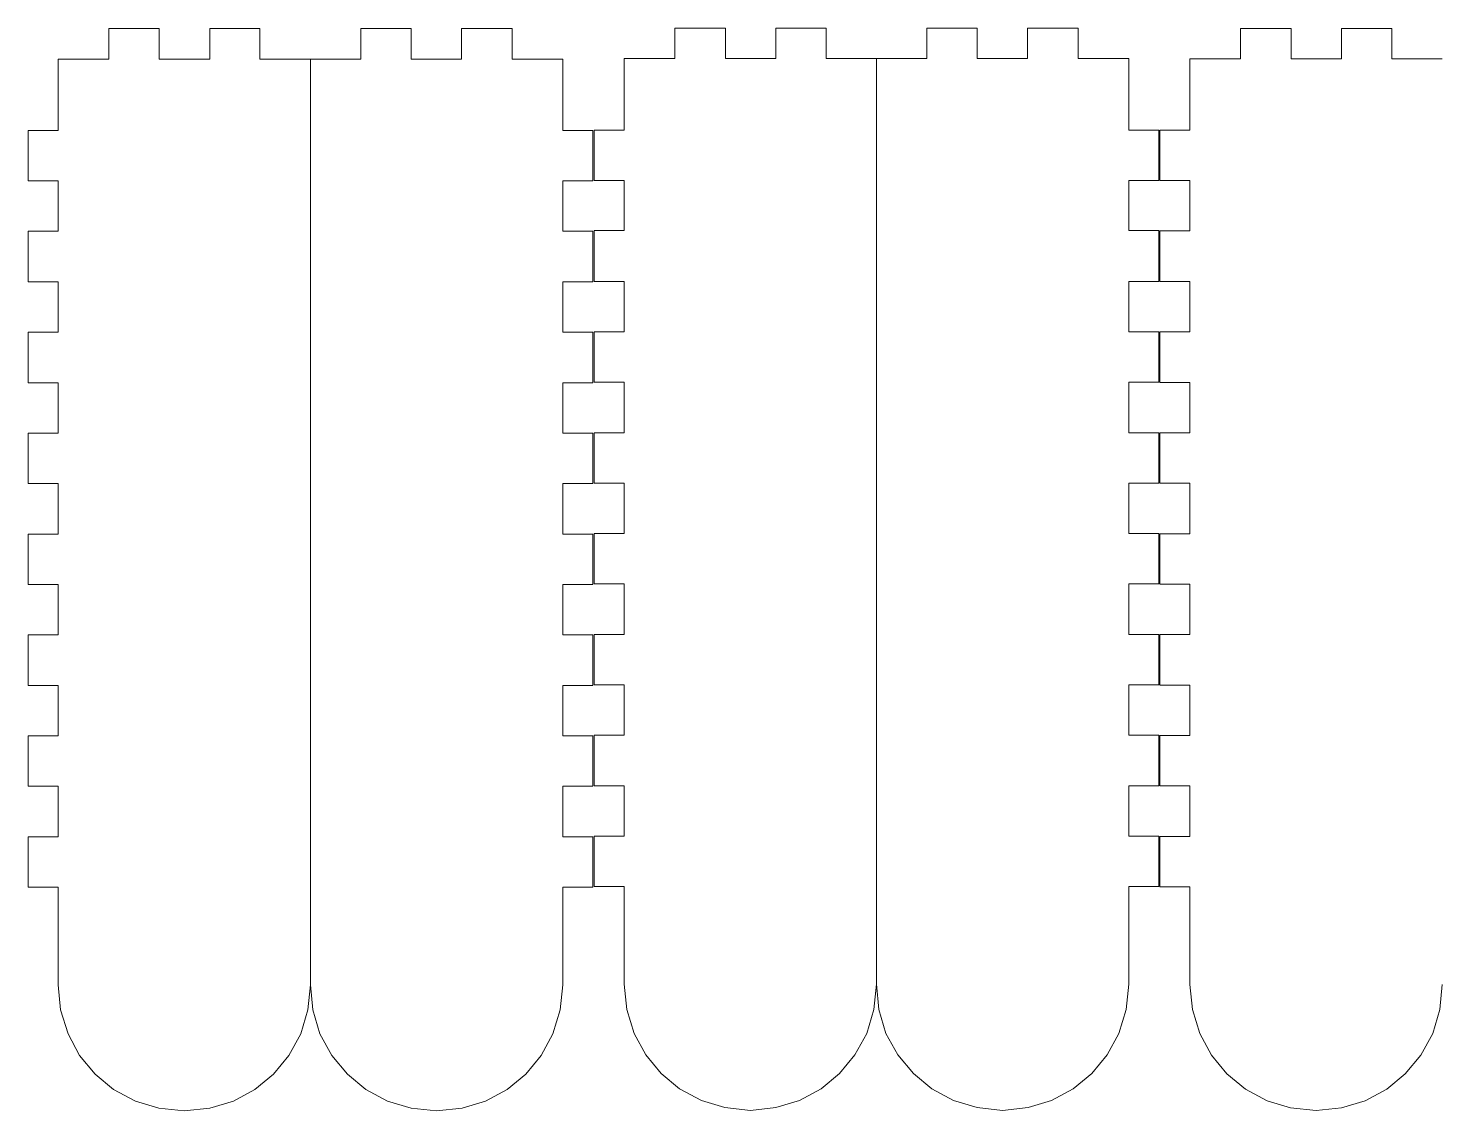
# Model space of a CAD drawing. Header units: millimetres. Extents: x -2181 to -135, y -809 to 517.
# Drawn here: x -2180.4 to -2039.4, y 295.8 to 404.2 of the extents above; entities that cross this region are included whole.
import ezdxf

# ---------------------------------------------------------------- set-up
doc = ezdxf.new("R2010")
doc.units = ezdxf.units.MM
doc.header["$MEASUREMENT"] = 0
doc.layers.add('layer 1', color=7, linetype='Continuous')

msp = doc.modelspace()

# ---------------------------------------------------------------- linework, layer by layer
at = {"layer": 'layer 1', "color": 250, "lineweight": 18}
for points, knots in [([(-2152.1039, 401.077), (-2152.1039, 401.077), (-2157.1539, 401.077), (-2157.1539, 401.077), (-2157.1539, 401.077), (-2157.1539, 401.077), (-2157.1539, 404.127), (-2157.1539, 404.127), (-2157.1539, 404.127), (-2157.1539, 404.127), (-2162.1788, 404.127), (-2162.1788, 404.127), (-2162.1788, 404.127), (-2162.1788, 404.127), (-2162.1788, 401.077), (-2162.1788, 401.077), (-2162.1788, 401.077), (-2162.1788, 401.077), (-2167.2287, 401.077), (-2167.2287, 401.077), (-2167.2287, 401.077), (-2167.2287, 401.077), (-2167.2287, 404.127), (-2167.2287, 404.127), (-2167.2287, 404.127), (-2167.2287, 404.127), (-2172.2788, 404.127), (-2172.2788, 404.127), (-2172.2788, 404.127), (-2172.2788, 404.127), (-2172.2788, 401.077), (-2172.2788, 401.077), (-2172.2788, 401.077), (-2172.2788, 401.077), (-2177.3537, 401.077), (-2177.3537, 401.077), (-2177.3537, 401.077), (-2177.3537, 401.077), (-2177.3537, 393.927), (-2177.3537, 393.927), (-2177.3537, 393.927), (-2177.3537, 393.927), (-2180.3538, 393.927), (-2180.3538, 393.927), (-2180.3538, 393.927), (-2180.3538, 393.927), (-2180.3538, 388.877), (-2180.3538, 388.877), (-2180.3538, 388.877), (-2180.3538, 388.877), (-2177.3537, 388.877), (-2177.3537, 388.877), (-2177.3537, 388.877), (-2177.3537, 388.877), (-2177.3537, 383.852), (-2177.3537, 383.852), (-2177.3537, 383.852), (-2177.3537, 383.852), (-2180.3538, 383.852), (-2180.3538, 383.852), (-2180.3538, 383.852), (-2180.3538, 383.852), (-2180.3538, 378.777), (-2180.3538, 378.777), (-2180.3538, 378.777), (-2180.3538, 378.777), (-2177.3537, 378.777), (-2177.3537, 378.777), (-2177.3537, 378.777), (-2177.3537, 378.777), (-2177.3537, 373.727), (-2177.3537, 373.727), (-2177.3537, 373.727), (-2177.3537, 373.727), (-2180.3538, 373.727), (-2180.3538, 373.727), (-2180.3538, 373.727), (-2180.3538, 373.727), (-2180.3538, 368.677), (-2180.3538, 368.677), (-2180.3538, 368.677), (-2180.3538, 368.677), (-2177.3537, 368.677), (-2177.3537, 368.677), (-2177.3537, 368.677), (-2177.3537, 368.677), (-2177.3537, 363.627), (-2177.3537, 363.627), (-2177.3537, 363.627), (-2177.3537, 363.627), (-2180.3538, 363.627), (-2180.3538, 363.627), (-2180.3538, 363.627), (-2180.3538, 363.627), (-2180.3538, 358.577), (-2180.3538, 358.577), (-2180.3538, 358.577), (-2180.3538, 358.577), (-2177.3537, 358.577), (-2177.3537, 358.577), (-2177.3537, 358.577), (-2177.3537, 358.577), (-2177.3537, 353.527), (-2177.3537, 353.527), (-2177.3537, 353.527), (-2177.3537, 353.527), (-2180.3538, 353.527), (-2180.3538, 353.527), (-2180.3538, 353.527), (-2180.3538, 353.527), (-2180.3538, 348.477), (-2180.3538, 348.477), (-2180.3538, 348.477), (-2180.3538, 348.477), (-2177.3537, 348.477), (-2177.3537, 348.477), (-2177.3537, 348.477), (-2177.3537, 348.477), (-2177.3537, 343.427), (-2177.3537, 343.427), (-2177.3537, 343.427), (-2177.3537, 343.427), (-2180.3538, 343.427), (-2180.3538, 343.427), (-2180.3538, 343.427), (-2180.3538, 343.427), (-2180.3538, 338.377), (-2180.3538, 338.377), (-2180.3538, 338.377), (-2180.3538, 338.377), (-2177.3537, 338.377), (-2177.3537, 338.377), (-2177.3537, 338.377), (-2177.3537, 338.377), (-2177.3537, 333.327), (-2177.3537, 333.327), (-2177.3537, 333.327), (-2177.3537, 333.327), (-2180.3538, 333.327), (-2180.3538, 333.327), (-2180.3538, 333.327), (-2180.3538, 333.327), (-2180.3538, 328.277), (-2180.3538, 328.277), (-2180.3538, 328.277), (-2180.3538, 328.277), (-2177.3537, 328.277), (-2177.3537, 328.277), (-2177.3537, 328.277), (-2177.3537, 328.277), (-2177.3537, 323.227), (-2177.3537, 323.227), (-2177.3537, 323.227), (-2177.3537, 323.227), (-2180.3538, 323.227), (-2180.3538, 323.227), (-2180.3538, 323.227), (-2180.3538, 323.227), (-2180.3538, 318.177), (-2180.3538, 318.177), (-2180.3538, 318.177), (-2180.3538, 318.177), (-2177.3537, 318.177), (-2177.3537, 318.177), (-2177.3537, 318.177), (-2177.3537, 318.177), (-2177.3537, 308.402), (-2177.3537, 308.402), (-2177.3537, 308.402), (-2177.3537, 308.402), (-2177.1039, 305.877), (-2177.1039, 305.877), (-2177.1039, 305.877), (-2177.1039, 305.877), (-2176.3538, 303.477), (-2176.3538, 303.477), (-2176.3538, 303.477), (-2176.3538, 303.477), (-2175.2037, 301.327), (-2175.2037, 301.327), (-2175.2037, 301.327), (-2175.2037, 301.327), (-2173.6537, 299.452), (-2173.6537, 299.452), (-2173.6537, 299.452), (-2173.6537, 299.452), (-2171.8037, 297.927), (-2171.8037, 297.927), (-2171.8037, 297.927), (-2171.8037, 297.927), (-2169.6288, 296.752), (-2169.6288, 296.752), (-2169.6288, 296.752), (-2169.6288, 296.752), (-2167.2789, 296.052), (-2167.2789, 296.052), (-2167.2789, 296.052), (-2167.2789, 296.052), (-2164.7287, 295.777), (-2164.7287, 295.777), (-2164.7287, 295.777), (-2164.7287, 295.777), (-2162.1788, 296.052), (-2162.1788, 296.052), (-2162.1788, 296.052), (-2162.1788, 296.052), (-2159.8038, 296.752), (-2159.8038, 296.752), (-2159.8038, 296.752), (-2159.8038, 296.752), (-2157.6539, 297.927), (-2157.6539, 297.927), (-2157.6539, 297.927), (-2157.6539, 297.927), (-2155.8037, 299.452), (-2155.8037, 299.452), (-2155.8037, 299.452), (-2155.8037, 299.452), (-2154.2537, 301.327), (-2154.2537, 301.327), (-2154.2537, 301.327), (-2154.2537, 301.327), (-2153.0537, 303.477), (-2153.0537, 303.477), (-2153.0537, 303.477), (-2153.0537, 303.477), (-2152.3538, 305.877), (-2152.3538, 305.877), (-2152.3538, 305.877), (-2152.3538, 305.877), (-2152.1039, 308.402), (-2152.1039, 308.402)], [0, 0, 0, 0, 0.01694915, 0.01694915, 0.01694915, 0.01694915, 0.03389831, 0.03389831, 0.03389831, 0.03389831, 0.05084746, 0.05084746, 0.05084746, 0.05084746, 0.06779661, 0.06779661, 0.06779661, 0.06779661, 0.08474576, 0.08474576, 0.08474576, 0.08474576, 0.10169492, 0.10169492, 0.10169492, 0.10169492, 0.11864407, 0.11864407, 0.11864407, 0.11864407, 0.13559322, 0.13559322, 0.13559322, 0.13559322, 0.15254237, 0.15254237, 0.15254237, 0.15254237, 0.16949153, 0.16949153, 0.16949153, 0.16949153, 0.18644068, 0.18644068, 0.18644068, 0.18644068, 0.20338983, 0.20338983, 0.20338983, 0.20338983, 0.22033898, 0.22033898, 0.22033898, 0.22033898, 0.23728814, 0.23728814, 0.23728814, 0.23728814, 0.25423729, 0.25423729, 0.25423729, 0.25423729, 0.27118644, 0.27118644, 0.27118644, 0.27118644, 0.28813559, 0.28813559, 0.28813559, 0.28813559, 0.30508475, 0.30508475, 0.30508475, 0.30508475, 0.3220339, 0.3220339, 0.3220339, 0.3220339, 0.33898305, 0.33898305, 0.33898305, 0.33898305, 0.3559322, 0.3559322, 0.3559322, 0.3559322, 0.37288136, 0.37288136, 0.37288136, 0.37288136, 0.38983051, 0.38983051, 0.38983051, 0.38983051, 0.40677966, 0.40677966, 0.40677966, 0.40677966, 0.42372881, 0.42372881, 0.42372881, 0.42372881, 0.44067797, 0.44067797, 0.44067797, 0.44067797, 0.45762712, 0.45762712, 0.45762712, 0.45762712, 0.47457627, 0.47457627, 0.47457627, 0.47457627, 0.49152542, 0.49152542, 0.49152542, 0.49152542, 0.50847458, 0.50847458, 0.50847458, 0.50847458, 0.52542373, 0.52542373, 0.52542373, 0.52542373, 0.54237288, 0.54237288, 0.54237288, 0.54237288, 0.55932203, 0.55932203, 0.55932203, 0.55932203, 0.57627119, 0.57627119, 0.57627119, 0.57627119, 0.59322034, 0.59322034, 0.59322034, 0.59322034, 0.61016949, 0.61016949, 0.61016949, 0.61016949, 0.62711864, 0.62711864, 0.62711864, 0.62711864, 0.6440678, 0.6440678, 0.6440678, 0.6440678, 0.66101695, 0.66101695, 0.66101695, 0.66101695, 0.6779661, 0.6779661, 0.6779661, 0.6779661, 0.69491525, 0.69491525, 0.69491525, 0.69491525, 0.71186441, 0.71186441, 0.71186441, 0.71186441, 0.72881356, 0.72881356, 0.72881356, 0.72881356, 0.74576271, 0.74576271, 0.74576271, 0.74576271, 0.76271186, 0.76271186, 0.76271186, 0.76271186, 0.77966102, 0.77966102, 0.77966102, 0.77966102, 0.79661017, 0.79661017, 0.79661017, 0.79661017, 0.81355932, 0.81355932, 0.81355932, 0.81355932, 0.83050847, 0.83050847, 0.83050847, 0.83050847, 0.84745763, 0.84745763, 0.84745763, 0.84745763, 0.86440678, 0.86440678, 0.86440678, 0.86440678, 0.88135593, 0.88135593, 0.88135593, 0.88135593, 0.89830508, 0.89830508, 0.89830508, 0.89830508, 0.91525424, 0.91525424, 0.91525424, 0.91525424, 0.93220339, 0.93220339, 0.93220339, 0.93220339, 0.94915254, 0.94915254, 0.94915254, 0.94915254, 0.96610169, 0.96610169, 0.96610169, 0.96610169, 1, 1, 1, 1]), ([(-2152.1038, 401.077), (-2152.1038, 401.077), (-2147.0538, 401.077), (-2147.0538, 401.077), (-2147.0538, 401.077), (-2147.0538, 401.077), (-2147.0538, 404.127), (-2147.0538, 404.127), (-2147.0538, 404.127), (-2147.0538, 404.127), (-2142.0289, 404.127), (-2142.0289, 404.127), (-2142.0289, 404.127), (-2142.0289, 404.127), (-2142.0289, 401.077), (-2142.0289, 401.077), (-2142.0289, 401.077), (-2142.0289, 401.077), (-2136.9789, 401.077), (-2136.9789, 401.077), (-2136.9789, 401.077), (-2136.9789, 401.077), (-2136.9789, 404.127), (-2136.9789, 404.127), (-2136.9789, 404.127), (-2136.9789, 404.127), (-2131.9289, 404.127), (-2131.9289, 404.127), (-2131.9289, 404.127), (-2131.9289, 404.127), (-2131.9289, 401.077), (-2131.9289, 401.077), (-2131.9289, 401.077), (-2131.9289, 401.077), (-2126.8539, 401.077), (-2126.8539, 401.077), (-2126.8539, 401.077), (-2126.8539, 401.077), (-2126.8539, 393.927), (-2126.8539, 393.927), (-2126.8539, 393.927), (-2126.8539, 393.927), (-2123.8539, 393.927), (-2123.8539, 393.927), (-2123.8539, 393.927), (-2123.8539, 393.927), (-2123.8539, 388.877), (-2123.8539, 388.877), (-2123.8539, 388.877), (-2123.8539, 388.877), (-2126.8539, 388.877), (-2126.8539, 388.877), (-2126.8539, 388.877), (-2126.8539, 388.877), (-2126.8539, 383.852), (-2126.8539, 383.852), (-2126.8539, 383.852), (-2126.8539, 383.852), (-2123.8539, 383.852), (-2123.8539, 383.852), (-2123.8539, 383.852), (-2123.8539, 383.852), (-2123.8539, 378.777), (-2123.8539, 378.777), (-2123.8539, 378.777), (-2123.8539, 378.777), (-2126.8539, 378.777), (-2126.8539, 378.777), (-2126.8539, 378.777), (-2126.8539, 378.777), (-2126.8539, 373.727), (-2126.8539, 373.727), (-2126.8539, 373.727), (-2126.8539, 373.727), (-2123.8539, 373.727), (-2123.8539, 373.727), (-2123.8539, 373.727), (-2123.8539, 373.727), (-2123.8539, 368.677), (-2123.8539, 368.677), (-2123.8539, 368.677), (-2123.8539, 368.677), (-2126.8539, 368.677), (-2126.8539, 368.677), (-2126.8539, 368.677), (-2126.8539, 368.677), (-2126.8539, 363.627), (-2126.8539, 363.627), (-2126.8539, 363.627), (-2126.8539, 363.627), (-2123.8539, 363.627), (-2123.8539, 363.627), (-2123.8539, 363.627), (-2123.8539, 363.627), (-2123.8539, 358.577), (-2123.8539, 358.577), (-2123.8539, 358.577), (-2123.8539, 358.577), (-2126.8539, 358.577), (-2126.8539, 358.577), (-2126.8539, 358.577), (-2126.8539, 358.577), (-2126.8539, 353.527), (-2126.8539, 353.527), (-2126.8539, 353.527), (-2126.8539, 353.527), (-2123.8539, 353.527), (-2123.8539, 353.527), (-2123.8539, 353.527), (-2123.8539, 353.527), (-2123.8539, 348.477), (-2123.8539, 348.477), (-2123.8539, 348.477), (-2123.8539, 348.477), (-2126.8539, 348.477), (-2126.8539, 348.477), (-2126.8539, 348.477), (-2126.8539, 348.477), (-2126.8539, 343.427), (-2126.8539, 343.427), (-2126.8539, 343.427), (-2126.8539, 343.427), (-2123.8539, 343.427), (-2123.8539, 343.427), (-2123.8539, 343.427), (-2123.8539, 343.427), (-2123.8539, 338.377), (-2123.8539, 338.377), (-2123.8539, 338.377), (-2123.8539, 338.377), (-2126.8539, 338.377), (-2126.8539, 338.377), (-2126.8539, 338.377), (-2126.8539, 338.377), (-2126.8539, 333.327), (-2126.8539, 333.327), (-2126.8539, 333.327), (-2126.8539, 333.327), (-2123.8539, 333.327), (-2123.8539, 333.327), (-2123.8539, 333.327), (-2123.8539, 333.327), (-2123.8539, 328.277), (-2123.8539, 328.277), (-2123.8539, 328.277), (-2123.8539, 328.277), (-2126.8539, 328.277), (-2126.8539, 328.277), (-2126.8539, 328.277), (-2126.8539, 328.277), (-2126.8539, 323.227), (-2126.8539, 323.227), (-2126.8539, 323.227), (-2126.8539, 323.227), (-2123.8539, 323.227), (-2123.8539, 323.227), (-2123.8539, 323.227), (-2123.8539, 323.227), (-2123.8539, 318.177), (-2123.8539, 318.177), (-2123.8539, 318.177), (-2123.8539, 318.177), (-2126.8539, 318.177), (-2126.8539, 318.177), (-2126.8539, 318.177), (-2126.8539, 318.177), (-2126.8539, 308.402), (-2126.8539, 308.402), (-2126.8539, 308.402), (-2126.8539, 308.402), (-2127.1038, 305.877), (-2127.1038, 305.877), (-2127.1038, 305.877), (-2127.1038, 305.877), (-2127.8539, 303.477), (-2127.8539, 303.477), (-2127.8539, 303.477), (-2127.8539, 303.477), (-2129.0039, 301.327), (-2129.0039, 301.327), (-2129.0039, 301.327), (-2129.0039, 301.327), (-2130.5539, 299.452), (-2130.5539, 299.452), (-2130.5539, 299.452), (-2130.5539, 299.452), (-2132.4039, 297.927), (-2132.4039, 297.927), (-2132.4039, 297.927), (-2132.4039, 297.927), (-2134.5789, 296.752), (-2134.5789, 296.752), (-2134.5789, 296.752), (-2134.5789, 296.752), (-2136.9288, 296.052), (-2136.9288, 296.052), (-2136.9288, 296.052), (-2136.9288, 296.052), (-2139.4789, 295.777), (-2139.4789, 295.777), (-2139.4789, 295.777), (-2139.4789, 295.777), (-2142.0289, 296.052), (-2142.0289, 296.052), (-2142.0289, 296.052), (-2142.0289, 296.052), (-2144.4039, 296.752), (-2144.4039, 296.752), (-2144.4039, 296.752), (-2144.4039, 296.752), (-2146.5538, 297.927), (-2146.5538, 297.927), (-2146.5538, 297.927), (-2146.5538, 297.927), (-2148.4039, 299.452), (-2148.4039, 299.452), (-2148.4039, 299.452), (-2148.4039, 299.452), (-2149.9539, 301.327), (-2149.9539, 301.327), (-2149.9539, 301.327), (-2149.9539, 301.327), (-2151.1539, 303.477), (-2151.1539, 303.477), (-2151.1539, 303.477), (-2151.1539, 303.477), (-2151.8539, 305.877), (-2151.8539, 305.877), (-2151.8539, 305.877), (-2151.8539, 305.877), (-2152.1038, 308.402), (-2152.1038, 308.402), (-2152.1038, 308.402), (-2152.1038, 308.402), (-2152.1038, 401.077), (-2152.1038, 401.077)], [0, 0, 0, 0, 0.01666667, 0.01666667, 0.01666667, 0.01666667, 0.03333333, 0.03333333, 0.03333333, 0.03333333, 0.05, 0.05, 0.05, 0.05, 0.06666667, 0.06666667, 0.06666667, 0.06666667, 0.08333333, 0.08333333, 0.08333333, 0.08333333, 0.1, 0.1, 0.1, 0.1, 0.11666667, 0.11666667, 0.11666667, 0.11666667, 0.13333333, 0.13333333, 0.13333333, 0.13333333, 0.15, 0.15, 0.15, 0.15, 0.16666667, 0.16666667, 0.16666667, 0.16666667, 0.18333333, 0.18333333, 0.18333333, 0.18333333, 0.2, 0.2, 0.2, 0.2, 0.21666667, 0.21666667, 0.21666667, 0.21666667, 0.23333333, 0.23333333, 0.23333333, 0.23333333, 0.25, 0.25, 0.25, 0.25, 0.26666667, 0.26666667, 0.26666667, 0.26666667, 0.28333333, 0.28333333, 0.28333333, 0.28333333, 0.3, 0.3, 0.3, 0.3, 0.31666667, 0.31666667, 0.31666667, 0.31666667, 0.33333333, 0.33333333, 0.33333333, 0.33333333, 0.35, 0.35, 0.35, 0.35, 0.36666667, 0.36666667, 0.36666667, 0.36666667, 0.38333333, 0.38333333, 0.38333333, 0.38333333, 0.4, 0.4, 0.4, 0.4, 0.41666667, 0.41666667, 0.41666667, 0.41666667, 0.43333333, 0.43333333, 0.43333333, 0.43333333, 0.45, 0.45, 0.45, 0.45, 0.46666667, 0.46666667, 0.46666667, 0.46666667, 0.48333333, 0.48333333, 0.48333333, 0.48333333, 0.5, 0.5, 0.5, 0.5, 0.51666667, 0.51666667, 0.51666667, 0.51666667, 0.53333333, 0.53333333, 0.53333333, 0.53333333, 0.55, 0.55, 0.55, 0.55, 0.56666667, 0.56666667, 0.56666667, 0.56666667, 0.58333333, 0.58333333, 0.58333333, 0.58333333, 0.6, 0.6, 0.6, 0.6, 0.61666667, 0.61666667, 0.61666667, 0.61666667, 0.63333333, 0.63333333, 0.63333333, 0.63333333, 0.65, 0.65, 0.65, 0.65, 0.66666667, 0.66666667, 0.66666667, 0.66666667, 0.68333333, 0.68333333, 0.68333333, 0.68333333, 0.7, 0.7, 0.7, 0.7, 0.71666667, 0.71666667, 0.71666667, 0.71666667, 0.73333333, 0.73333333, 0.73333333, 0.73333333, 0.75, 0.75, 0.75, 0.75, 0.76666667, 0.76666667, 0.76666667, 0.76666667, 0.78333333, 0.78333333, 0.78333333, 0.78333333, 0.8, 0.8, 0.8, 0.8, 0.81666667, 0.81666667, 0.81666667, 0.81666667, 0.83333333, 0.83333333, 0.83333333, 0.83333333, 0.85, 0.85, 0.85, 0.85, 0.86666667, 0.86666667, 0.86666667, 0.86666667, 0.88333333, 0.88333333, 0.88333333, 0.88333333, 0.9, 0.9, 0.9, 0.9, 0.91666667, 0.91666667, 0.91666667, 0.91666667, 0.93333333, 0.93333333, 0.93333333, 0.93333333, 0.95, 0.95, 0.95, 0.95, 0.96666667, 0.96666667, 0.96666667, 0.96666667, 1, 1, 1, 1]), ([(-2095.4549, 401.1267), (-2095.4549, 401.1267), (-2100.5049, 401.1267), (-2100.5049, 401.1267), (-2100.5049, 401.1267), (-2100.5049, 401.1267), (-2100.5049, 404.1767), (-2100.5049, 404.1767), (-2100.5049, 404.1767), (-2100.5049, 404.1767), (-2105.5298, 404.1767), (-2105.5298, 404.1767), (-2105.5298, 404.1767), (-2105.5298, 404.1767), (-2105.5298, 401.1267), (-2105.5298, 401.1267), (-2105.5298, 401.1267), (-2105.5298, 401.1267), (-2110.5798, 401.1267), (-2110.5798, 401.1267), (-2110.5798, 401.1267), (-2110.5798, 401.1267), (-2110.5798, 404.1767), (-2110.5798, 404.1767), (-2110.5798, 404.1767), (-2110.5798, 404.1767), (-2115.6298, 404.1767), (-2115.6298, 404.1767), (-2115.6298, 404.1767), (-2115.6298, 404.1767), (-2115.6298, 401.1267), (-2115.6298, 401.1267), (-2115.6298, 401.1267), (-2115.6298, 401.1267), (-2120.7048, 401.1267), (-2120.7048, 401.1267), (-2120.7048, 401.1267), (-2120.7048, 401.1267), (-2120.7048, 393.9767), (-2120.7048, 393.9767), (-2120.7048, 393.9767), (-2120.7048, 393.9767), (-2123.7048, 393.9767), (-2123.7048, 393.9767), (-2123.7048, 393.9767), (-2123.7048, 393.9767), (-2123.7048, 388.9267), (-2123.7048, 388.9267), (-2123.7048, 388.9267), (-2123.7048, 388.9267), (-2120.7048, 388.9267), (-2120.7048, 388.9267), (-2120.7048, 388.9267), (-2120.7048, 388.9267), (-2120.7048, 383.9017), (-2120.7048, 383.9017), (-2120.7048, 383.9017), (-2120.7048, 383.9017), (-2123.7048, 383.9017), (-2123.7048, 383.9017), (-2123.7048, 383.9017), (-2123.7048, 383.9017), (-2123.7048, 378.8267), (-2123.7048, 378.8267), (-2123.7048, 378.8267), (-2123.7048, 378.8267), (-2120.7048, 378.8267), (-2120.7048, 378.8267), (-2120.7048, 378.8267), (-2120.7048, 378.8267), (-2120.7048, 373.7767), (-2120.7048, 373.7767), (-2120.7048, 373.7767), (-2120.7048, 373.7767), (-2123.7048, 373.7767), (-2123.7048, 373.7767), (-2123.7048, 373.7767), (-2123.7048, 373.7767), (-2123.7048, 368.7267), (-2123.7048, 368.7267), (-2123.7048, 368.7267), (-2123.7048, 368.7267), (-2120.7048, 368.7267), (-2120.7048, 368.7267), (-2120.7048, 368.7267), (-2120.7048, 368.7267), (-2120.7048, 363.6767), (-2120.7048, 363.6767), (-2120.7048, 363.6767), (-2120.7048, 363.6767), (-2123.7048, 363.6767), (-2123.7048, 363.6767), (-2123.7048, 363.6767), (-2123.7048, 363.6767), (-2123.7048, 358.6267), (-2123.7048, 358.6267), (-2123.7048, 358.6267), (-2123.7048, 358.6267), (-2120.7048, 358.6267), (-2120.7048, 358.6267), (-2120.7048, 358.6267), (-2120.7048, 358.6267), (-2120.7048, 353.5767), (-2120.7048, 353.5767), (-2120.7048, 353.5767), (-2120.7048, 353.5767), (-2123.7048, 353.5767), (-2123.7048, 353.5767), (-2123.7048, 353.5767), (-2123.7048, 353.5767), (-2123.7048, 348.5267), (-2123.7048, 348.5267), (-2123.7048, 348.5267), (-2123.7048, 348.5267), (-2120.7048, 348.5267), (-2120.7048, 348.5267), (-2120.7048, 348.5267), (-2120.7048, 348.5267), (-2120.7048, 343.4767), (-2120.7048, 343.4767), (-2120.7048, 343.4767), (-2120.7048, 343.4767), (-2123.7048, 343.4767), (-2123.7048, 343.4767), (-2123.7048, 343.4767), (-2123.7048, 343.4767), (-2123.7048, 338.4267), (-2123.7048, 338.4267), (-2123.7048, 338.4267), (-2123.7048, 338.4267), (-2120.7048, 338.4267), (-2120.7048, 338.4267), (-2120.7048, 338.4267), (-2120.7048, 338.4267), (-2120.7048, 333.3767), (-2120.7048, 333.3767), (-2120.7048, 333.3767), (-2120.7048, 333.3767), (-2123.7048, 333.3767), (-2123.7048, 333.3767), (-2123.7048, 333.3767), (-2123.7048, 333.3767), (-2123.7048, 328.3267), (-2123.7048, 328.3267), (-2123.7048, 328.3267), (-2123.7048, 328.3267), (-2120.7048, 328.3267), (-2120.7048, 328.3267), (-2120.7048, 328.3267), (-2120.7048, 328.3267), (-2120.7048, 323.2767), (-2120.7048, 323.2767), (-2120.7048, 323.2767), (-2120.7048, 323.2767), (-2123.7048, 323.2767), (-2123.7048, 323.2767), (-2123.7048, 323.2767), (-2123.7048, 323.2767), (-2123.7048, 318.2267), (-2123.7048, 318.2267), (-2123.7048, 318.2267), (-2123.7048, 318.2267), (-2120.7048, 318.2267), (-2120.7048, 318.2267), (-2120.7048, 318.2267), (-2120.7048, 318.2267), (-2120.7048, 308.4517), (-2120.7048, 308.4517), (-2120.7048, 308.4517), (-2120.7048, 308.4517), (-2120.4549, 305.9267), (-2120.4549, 305.9267), (-2120.4549, 305.9267), (-2120.4549, 305.9267), (-2119.7048, 303.5267), (-2119.7048, 303.5267), (-2119.7048, 303.5267), (-2119.7048, 303.5267), (-2118.5548, 301.3767), (-2118.5548, 301.3767), (-2118.5548, 301.3767), (-2118.5548, 301.3767), (-2117.0048, 299.5017), (-2117.0048, 299.5017), (-2117.0048, 299.5017), (-2117.0048, 299.5017), (-2115.1548, 297.9767), (-2115.1548, 297.9767), (-2115.1548, 297.9767), (-2115.1548, 297.9767), (-2112.9798, 296.8017), (-2112.9798, 296.8017), (-2112.9798, 296.8017), (-2112.9798, 296.8017), (-2110.6299, 296.1017), (-2110.6299, 296.1017), (-2110.6299, 296.1017), (-2110.6299, 296.1017), (-2108.0798, 295.8267), (-2108.0798, 295.8267), (-2108.0798, 295.8267), (-2108.0798, 295.8267), (-2105.5298, 296.1017), (-2105.5298, 296.1017), (-2105.5298, 296.1017), (-2105.5298, 296.1017), (-2103.1548, 296.8017), (-2103.1548, 296.8017), (-2103.1548, 296.8017), (-2103.1548, 296.8017), (-2101.0049, 297.9767), (-2101.0049, 297.9767), (-2101.0049, 297.9767), (-2101.0049, 297.9767), (-2099.1548, 299.5017), (-2099.1548, 299.5017), (-2099.1548, 299.5017), (-2099.1548, 299.5017), (-2097.6048, 301.3767), (-2097.6048, 301.3767), (-2097.6048, 301.3767), (-2097.6048, 301.3767), (-2096.4048, 303.5267), (-2096.4048, 303.5267), (-2096.4048, 303.5267), (-2096.4048, 303.5267), (-2095.7048, 305.9267), (-2095.7048, 305.9267), (-2095.7048, 305.9267), (-2095.7048, 305.9267), (-2095.4549, 308.4517), (-2095.4549, 308.4517)], [0, 0, 0, 0, 0.01694915, 0.01694915, 0.01694915, 0.01694915, 0.03389831, 0.03389831, 0.03389831, 0.03389831, 0.05084746, 0.05084746, 0.05084746, 0.05084746, 0.06779661, 0.06779661, 0.06779661, 0.06779661, 0.08474576, 0.08474576, 0.08474576, 0.08474576, 0.10169492, 0.10169492, 0.10169492, 0.10169492, 0.11864407, 0.11864407, 0.11864407, 0.11864407, 0.13559322, 0.13559322, 0.13559322, 0.13559322, 0.15254237, 0.15254237, 0.15254237, 0.15254237, 0.16949153, 0.16949153, 0.16949153, 0.16949153, 0.18644068, 0.18644068, 0.18644068, 0.18644068, 0.20338983, 0.20338983, 0.20338983, 0.20338983, 0.22033898, 0.22033898, 0.22033898, 0.22033898, 0.23728814, 0.23728814, 0.23728814, 0.23728814, 0.25423729, 0.25423729, 0.25423729, 0.25423729, 0.27118644, 0.27118644, 0.27118644, 0.27118644, 0.28813559, 0.28813559, 0.28813559, 0.28813559, 0.30508475, 0.30508475, 0.30508475, 0.30508475, 0.3220339, 0.3220339, 0.3220339, 0.3220339, 0.33898305, 0.33898305, 0.33898305, 0.33898305, 0.3559322, 0.3559322, 0.3559322, 0.3559322, 0.37288136, 0.37288136, 0.37288136, 0.37288136, 0.38983051, 0.38983051, 0.38983051, 0.38983051, 0.40677966, 0.40677966, 0.40677966, 0.40677966, 0.42372881, 0.42372881, 0.42372881, 0.42372881, 0.44067797, 0.44067797, 0.44067797, 0.44067797, 0.45762712, 0.45762712, 0.45762712, 0.45762712, 0.47457627, 0.47457627, 0.47457627, 0.47457627, 0.49152542, 0.49152542, 0.49152542, 0.49152542, 0.50847458, 0.50847458, 0.50847458, 0.50847458, 0.52542373, 0.52542373, 0.52542373, 0.52542373, 0.54237288, 0.54237288, 0.54237288, 0.54237288, 0.55932203, 0.55932203, 0.55932203, 0.55932203, 0.57627119, 0.57627119, 0.57627119, 0.57627119, 0.59322034, 0.59322034, 0.59322034, 0.59322034, 0.61016949, 0.61016949, 0.61016949, 0.61016949, 0.62711864, 0.62711864, 0.62711864, 0.62711864, 0.6440678, 0.6440678, 0.6440678, 0.6440678, 0.66101695, 0.66101695, 0.66101695, 0.66101695, 0.6779661, 0.6779661, 0.6779661, 0.6779661, 0.69491525, 0.69491525, 0.69491525, 0.69491525, 0.71186441, 0.71186441, 0.71186441, 0.71186441, 0.72881356, 0.72881356, 0.72881356, 0.72881356, 0.74576271, 0.74576271, 0.74576271, 0.74576271, 0.76271186, 0.76271186, 0.76271186, 0.76271186, 0.77966102, 0.77966102, 0.77966102, 0.77966102, 0.79661017, 0.79661017, 0.79661017, 0.79661017, 0.81355932, 0.81355932, 0.81355932, 0.81355932, 0.83050847, 0.83050847, 0.83050847, 0.83050847, 0.84745763, 0.84745763, 0.84745763, 0.84745763, 0.86440678, 0.86440678, 0.86440678, 0.86440678, 0.88135593, 0.88135593, 0.88135593, 0.88135593, 0.89830508, 0.89830508, 0.89830508, 0.89830508, 0.91525424, 0.91525424, 0.91525424, 0.91525424, 0.93220339, 0.93220339, 0.93220339, 0.93220339, 0.94915254, 0.94915254, 0.94915254, 0.94915254, 0.96610169, 0.96610169, 0.96610169, 0.96610169, 1, 1, 1, 1]), ([(-2095.4548, 401.1267), (-2095.4548, 401.1267), (-2090.4047, 401.1267), (-2090.4047, 401.1267), (-2090.4047, 401.1267), (-2090.4047, 401.1267), (-2090.4047, 404.1767), (-2090.4047, 404.1767), (-2090.4047, 404.1767), (-2090.4047, 404.1767), (-2085.3798, 404.1767), (-2085.3798, 404.1767), (-2085.3798, 404.1767), (-2085.3798, 404.1767), (-2085.3798, 401.1267), (-2085.3798, 401.1267), (-2085.3798, 401.1267), (-2085.3798, 401.1267), (-2080.3299, 401.1267), (-2080.3299, 401.1267), (-2080.3299, 401.1267), (-2080.3299, 401.1267), (-2080.3299, 404.1767), (-2080.3299, 404.1767), (-2080.3299, 404.1767), (-2080.3299, 404.1767), (-2075.2799, 404.1767), (-2075.2799, 404.1767), (-2075.2799, 404.1767), (-2075.2799, 404.1767), (-2075.2799, 401.1267), (-2075.2799, 401.1267), (-2075.2799, 401.1267), (-2075.2799, 401.1267), (-2070.2049, 401.1267), (-2070.2049, 401.1267), (-2070.2049, 401.1267), (-2070.2049, 401.1267), (-2070.2049, 393.9767), (-2070.2049, 393.9767), (-2070.2049, 393.9767), (-2070.2049, 393.9767), (-2067.2048, 393.9767), (-2067.2048, 393.9767), (-2067.2048, 393.9767), (-2067.2048, 393.9767), (-2067.2048, 388.9267), (-2067.2048, 388.9267), (-2067.2048, 388.9267), (-2067.2048, 388.9267), (-2070.2049, 388.9267), (-2070.2049, 388.9267), (-2070.2049, 388.9267), (-2070.2049, 388.9267), (-2070.2049, 383.9017), (-2070.2049, 383.9017), (-2070.2049, 383.9017), (-2070.2049, 383.9017), (-2067.2048, 383.9017), (-2067.2048, 383.9017), (-2067.2048, 383.9017), (-2067.2048, 383.9017), (-2067.2048, 378.8267), (-2067.2048, 378.8267), (-2067.2048, 378.8267), (-2067.2048, 378.8267), (-2070.2049, 378.8267), (-2070.2049, 378.8267), (-2070.2049, 378.8267), (-2070.2049, 378.8267), (-2070.2049, 373.7767), (-2070.2049, 373.7767), (-2070.2049, 373.7767), (-2070.2049, 373.7767), (-2067.2048, 373.7767), (-2067.2048, 373.7767), (-2067.2048, 373.7767), (-2067.2048, 373.7767), (-2067.2048, 368.7267), (-2067.2048, 368.7267), (-2067.2048, 368.7267), (-2067.2048, 368.7267), (-2070.2049, 368.7267), (-2070.2049, 368.7267), (-2070.2049, 368.7267), (-2070.2049, 368.7267), (-2070.2049, 363.6767), (-2070.2049, 363.6767), (-2070.2049, 363.6767), (-2070.2049, 363.6767), (-2067.2048, 363.6767), (-2067.2048, 363.6767), (-2067.2048, 363.6767), (-2067.2048, 363.6767), (-2067.2048, 358.6267), (-2067.2048, 358.6267), (-2067.2048, 358.6267), (-2067.2048, 358.6267), (-2070.2049, 358.6267), (-2070.2049, 358.6267), (-2070.2049, 358.6267), (-2070.2049, 358.6267), (-2070.2049, 353.5767), (-2070.2049, 353.5767), (-2070.2049, 353.5767), (-2070.2049, 353.5767), (-2067.2048, 353.5767), (-2067.2048, 353.5767), (-2067.2048, 353.5767), (-2067.2048, 353.5767), (-2067.2048, 348.5267), (-2067.2048, 348.5267), (-2067.2048, 348.5267), (-2067.2048, 348.5267), (-2070.2049, 348.5267), (-2070.2049, 348.5267), (-2070.2049, 348.5267), (-2070.2049, 348.5267), (-2070.2049, 343.4767), (-2070.2049, 343.4767), (-2070.2049, 343.4767), (-2070.2049, 343.4767), (-2067.2048, 343.4767), (-2067.2048, 343.4767), (-2067.2048, 343.4767), (-2067.2048, 343.4767), (-2067.2048, 338.4267), (-2067.2048, 338.4267), (-2067.2048, 338.4267), (-2067.2048, 338.4267), (-2070.2049, 338.4267), (-2070.2049, 338.4267), (-2070.2049, 338.4267), (-2070.2049, 338.4267), (-2070.2049, 333.3767), (-2070.2049, 333.3767), (-2070.2049, 333.3767), (-2070.2049, 333.3767), (-2067.2048, 333.3767), (-2067.2048, 333.3767), (-2067.2048, 333.3767), (-2067.2048, 333.3767), (-2067.2048, 328.3267), (-2067.2048, 328.3267), (-2067.2048, 328.3267), (-2067.2048, 328.3267), (-2070.2049, 328.3267), (-2070.2049, 328.3267), (-2070.2049, 328.3267), (-2070.2049, 328.3267), (-2070.2049, 323.2767), (-2070.2049, 323.2767), (-2070.2049, 323.2767), (-2070.2049, 323.2767), (-2067.2048, 323.2767), (-2067.2048, 323.2767), (-2067.2048, 323.2767), (-2067.2048, 323.2767), (-2067.2048, 318.2267), (-2067.2048, 318.2267), (-2067.2048, 318.2267), (-2067.2048, 318.2267), (-2070.2049, 318.2267), (-2070.2049, 318.2267), (-2070.2049, 318.2267), (-2070.2049, 318.2267), (-2070.2049, 308.4517), (-2070.2049, 308.4517), (-2070.2049, 308.4517), (-2070.2049, 308.4517), (-2070.4547, 305.9267), (-2070.4547, 305.9267), (-2070.4547, 305.9267), (-2070.4547, 305.9267), (-2071.2048, 303.5267), (-2071.2048, 303.5267), (-2071.2048, 303.5267), (-2071.2048, 303.5267), (-2072.3549, 301.3767), (-2072.3549, 301.3767), (-2072.3549, 301.3767), (-2072.3549, 301.3767), (-2073.9049, 299.5017), (-2073.9049, 299.5017), (-2073.9049, 299.5017), (-2073.9049, 299.5017), (-2075.7549, 297.9767), (-2075.7549, 297.9767), (-2075.7549, 297.9767), (-2075.7549, 297.9767), (-2077.9299, 296.8017), (-2077.9299, 296.8017), (-2077.9299, 296.8017), (-2077.9299, 296.8017), (-2080.2797, 296.1017), (-2080.2797, 296.1017), (-2080.2797, 296.1017), (-2080.2797, 296.1017), (-2082.8299, 295.8267), (-2082.8299, 295.8267), (-2082.8299, 295.8267), (-2082.8299, 295.8267), (-2085.3798, 296.1017), (-2085.3798, 296.1017), (-2085.3798, 296.1017), (-2085.3798, 296.1017), (-2087.7549, 296.8017), (-2087.7549, 296.8017), (-2087.7549, 296.8017), (-2087.7549, 296.8017), (-2089.9048, 297.9767), (-2089.9048, 297.9767), (-2089.9048, 297.9767), (-2089.9048, 297.9767), (-2091.7549, 299.5017), (-2091.7549, 299.5017), (-2091.7549, 299.5017), (-2091.7549, 299.5017), (-2093.3049, 301.3767), (-2093.3049, 301.3767), (-2093.3049, 301.3767), (-2093.3049, 301.3767), (-2094.5049, 303.5267), (-2094.5049, 303.5267), (-2094.5049, 303.5267), (-2094.5049, 303.5267), (-2095.2049, 305.9267), (-2095.2049, 305.9267), (-2095.2049, 305.9267), (-2095.2049, 305.9267), (-2095.4548, 308.4517), (-2095.4548, 308.4517), (-2095.4548, 308.4517), (-2095.4548, 308.4517), (-2095.4548, 401.1267), (-2095.4548, 401.1267)], [0, 0, 0, 0, 0.01666667, 0.01666667, 0.01666667, 0.01666667, 0.03333333, 0.03333333, 0.03333333, 0.03333333, 0.05, 0.05, 0.05, 0.05, 0.06666667, 0.06666667, 0.06666667, 0.06666667, 0.08333333, 0.08333333, 0.08333333, 0.08333333, 0.1, 0.1, 0.1, 0.1, 0.11666667, 0.11666667, 0.11666667, 0.11666667, 0.13333333, 0.13333333, 0.13333333, 0.13333333, 0.15, 0.15, 0.15, 0.15, 0.16666667, 0.16666667, 0.16666667, 0.16666667, 0.18333333, 0.18333333, 0.18333333, 0.18333333, 0.2, 0.2, 0.2, 0.2, 0.21666667, 0.21666667, 0.21666667, 0.21666667, 0.23333333, 0.23333333, 0.23333333, 0.23333333, 0.25, 0.25, 0.25, 0.25, 0.26666667, 0.26666667, 0.26666667, 0.26666667, 0.28333333, 0.28333333, 0.28333333, 0.28333333, 0.3, 0.3, 0.3, 0.3, 0.31666667, 0.31666667, 0.31666667, 0.31666667, 0.33333333, 0.33333333, 0.33333333, 0.33333333, 0.35, 0.35, 0.35, 0.35, 0.36666667, 0.36666667, 0.36666667, 0.36666667, 0.38333333, 0.38333333, 0.38333333, 0.38333333, 0.4, 0.4, 0.4, 0.4, 0.41666667, 0.41666667, 0.41666667, 0.41666667, 0.43333333, 0.43333333, 0.43333333, 0.43333333, 0.45, 0.45, 0.45, 0.45, 0.46666667, 0.46666667, 0.46666667, 0.46666667, 0.48333333, 0.48333333, 0.48333333, 0.48333333, 0.5, 0.5, 0.5, 0.5, 0.51666667, 0.51666667, 0.51666667, 0.51666667, 0.53333333, 0.53333333, 0.53333333, 0.53333333, 0.55, 0.55, 0.55, 0.55, 0.56666667, 0.56666667, 0.56666667, 0.56666667, 0.58333333, 0.58333333, 0.58333333, 0.58333333, 0.6, 0.6, 0.6, 0.6, 0.61666667, 0.61666667, 0.61666667, 0.61666667, 0.63333333, 0.63333333, 0.63333333, 0.63333333, 0.65, 0.65, 0.65, 0.65, 0.66666667, 0.66666667, 0.66666667, 0.66666667, 0.68333333, 0.68333333, 0.68333333, 0.68333333, 0.7, 0.7, 0.7, 0.7, 0.71666667, 0.71666667, 0.71666667, 0.71666667, 0.73333333, 0.73333333, 0.73333333, 0.73333333, 0.75, 0.75, 0.75, 0.75, 0.76666667, 0.76666667, 0.76666667, 0.76666667, 0.78333333, 0.78333333, 0.78333333, 0.78333333, 0.8, 0.8, 0.8, 0.8, 0.81666667, 0.81666667, 0.81666667, 0.81666667, 0.83333333, 0.83333333, 0.83333333, 0.83333333, 0.85, 0.85, 0.85, 0.85, 0.86666667, 0.86666667, 0.86666667, 0.86666667, 0.88333333, 0.88333333, 0.88333333, 0.88333333, 0.9, 0.9, 0.9, 0.9, 0.91666667, 0.91666667, 0.91666667, 0.91666667, 0.93333333, 0.93333333, 0.93333333, 0.93333333, 0.95, 0.95, 0.95, 0.95, 0.96666667, 0.96666667, 0.96666667, 0.96666667, 1, 1, 1, 1]), ([(-2038.8336, 401.1083), (-2038.8336, 401.1083), (-2043.8837, 401.1083), (-2043.8837, 401.1083), (-2043.8837, 401.1083), (-2043.8837, 401.1083), (-2043.8837, 404.1583), (-2043.8837, 404.1583), (-2043.8837, 404.1583), (-2043.8837, 404.1583), (-2048.9086, 404.1583), (-2048.9086, 404.1583), (-2048.9086, 404.1583), (-2048.9086, 404.1583), (-2048.9086, 401.1083), (-2048.9086, 401.1083), (-2048.9086, 401.1083), (-2048.9086, 401.1083), (-2053.9585, 401.1083), (-2053.9585, 401.1083), (-2053.9585, 401.1083), (-2053.9585, 401.1083), (-2053.9585, 404.1583), (-2053.9585, 404.1583), (-2053.9585, 404.1583), (-2053.9585, 404.1583), (-2059.0085, 404.1583), (-2059.0085, 404.1583), (-2059.0085, 404.1583), (-2059.0085, 404.1583), (-2059.0085, 401.1083), (-2059.0085, 401.1083), (-2059.0085, 401.1083), (-2059.0085, 401.1083), (-2064.0835, 401.1083), (-2064.0835, 401.1083), (-2064.0835, 401.1083), (-2064.0835, 401.1083), (-2064.0835, 393.9583), (-2064.0835, 393.9583), (-2064.0835, 393.9583), (-2064.0835, 393.9583), (-2067.0836, 393.9583), (-2067.0836, 393.9583), (-2067.0836, 393.9583), (-2067.0836, 393.9583), (-2067.0836, 388.9083), (-2067.0836, 388.9083), (-2067.0836, 388.9083), (-2067.0836, 388.9083), (-2064.0835, 388.9083), (-2064.0835, 388.9083), (-2064.0835, 388.9083), (-2064.0835, 388.9083), (-2064.0835, 383.8833), (-2064.0835, 383.8833), (-2064.0835, 383.8833), (-2064.0835, 383.8833), (-2067.0836, 383.8833), (-2067.0836, 383.8833), (-2067.0836, 383.8833), (-2067.0836, 383.8833), (-2067.0836, 378.8083), (-2067.0836, 378.8083), (-2067.0836, 378.8083), (-2067.0836, 378.8083), (-2064.0835, 378.8083), (-2064.0835, 378.8083), (-2064.0835, 378.8083), (-2064.0835, 378.8083), (-2064.0835, 373.7583), (-2064.0835, 373.7583), (-2064.0835, 373.7583), (-2064.0835, 373.7583), (-2067.0836, 373.7583), (-2067.0836, 373.7583), (-2067.0836, 373.7583), (-2067.0836, 373.7583), (-2067.0836, 368.7083), (-2067.0836, 368.7083), (-2067.0836, 368.7083), (-2067.0836, 368.7083), (-2064.0835, 368.7083), (-2064.0835, 368.7083), (-2064.0835, 368.7083), (-2064.0835, 368.7083), (-2064.0835, 363.6583), (-2064.0835, 363.6583), (-2064.0835, 363.6583), (-2064.0835, 363.6583), (-2067.0836, 363.6583), (-2067.0836, 363.6583), (-2067.0836, 363.6583), (-2067.0836, 363.6583), (-2067.0836, 358.6083), (-2067.0836, 358.6083), (-2067.0836, 358.6083), (-2067.0836, 358.6083), (-2064.0835, 358.6083), (-2064.0835, 358.6083), (-2064.0835, 358.6083), (-2064.0835, 358.6083), (-2064.0835, 353.5583), (-2064.0835, 353.5583), (-2064.0835, 353.5583), (-2064.0835, 353.5583), (-2067.0836, 353.5583), (-2067.0836, 353.5583), (-2067.0836, 353.5583), (-2067.0836, 353.5583), (-2067.0836, 348.5083), (-2067.0836, 348.5083), (-2067.0836, 348.5083), (-2067.0836, 348.5083), (-2064.0835, 348.5083), (-2064.0835, 348.5083), (-2064.0835, 348.5083), (-2064.0835, 348.5083), (-2064.0835, 343.4583), (-2064.0835, 343.4583), (-2064.0835, 343.4583), (-2064.0835, 343.4583), (-2067.0836, 343.4583), (-2067.0836, 343.4583), (-2067.0836, 343.4583), (-2067.0836, 343.4583), (-2067.0836, 338.4083), (-2067.0836, 338.4083), (-2067.0836, 338.4083), (-2067.0836, 338.4083), (-2064.0835, 338.4083), (-2064.0835, 338.4083), (-2064.0835, 338.4083), (-2064.0835, 338.4083), (-2064.0835, 333.3583), (-2064.0835, 333.3583), (-2064.0835, 333.3583), (-2064.0835, 333.3583), (-2067.0836, 333.3583), (-2067.0836, 333.3583), (-2067.0836, 333.3583), (-2067.0836, 333.3583), (-2067.0836, 328.3083), (-2067.0836, 328.3083), (-2067.0836, 328.3083), (-2067.0836, 328.3083), (-2064.0835, 328.3083), (-2064.0835, 328.3083), (-2064.0835, 328.3083), (-2064.0835, 328.3083), (-2064.0835, 323.2583), (-2064.0835, 323.2583), (-2064.0835, 323.2583), (-2064.0835, 323.2583), (-2067.0836, 323.2583), (-2067.0836, 323.2583), (-2067.0836, 323.2583), (-2067.0836, 323.2583), (-2067.0836, 318.2083), (-2067.0836, 318.2083), (-2067.0836, 318.2083), (-2067.0836, 318.2083), (-2064.0835, 318.2083), (-2064.0835, 318.2083), (-2064.0835, 318.2083), (-2064.0835, 318.2083), (-2064.0835, 308.4333), (-2064.0835, 308.4333), (-2064.0835, 308.4333), (-2064.0835, 308.4333), (-2063.8337, 305.9083), (-2063.8337, 305.9083), (-2063.8337, 305.9083), (-2063.8337, 305.9083), (-2063.0836, 303.5083), (-2063.0836, 303.5083), (-2063.0836, 303.5083), (-2063.0836, 303.5083), (-2061.9335, 301.3583), (-2061.9335, 301.3583), (-2061.9335, 301.3583), (-2061.9335, 301.3583), (-2060.3835, 299.4833), (-2060.3835, 299.4833), (-2060.3835, 299.4833), (-2060.3835, 299.4833), (-2058.5335, 297.9583), (-2058.5335, 297.9583), (-2058.5335, 297.9583), (-2058.5335, 297.9583), (-2056.3586, 296.7833), (-2056.3586, 296.7833), (-2056.3586, 296.7833), (-2056.3586, 296.7833), (-2054.0087, 296.0833), (-2054.0087, 296.0833), (-2054.0087, 296.0833), (-2054.0087, 296.0833), (-2051.4585, 295.8083), (-2051.4585, 295.8083), (-2051.4585, 295.8083), (-2051.4585, 295.8083), (-2048.9086, 296.0833), (-2048.9086, 296.0833), (-2048.9086, 296.0833), (-2048.9086, 296.0833), (-2046.5335, 296.7833), (-2046.5335, 296.7833), (-2046.5335, 296.7833), (-2046.5335, 296.7833), (-2044.3836, 297.9583), (-2044.3836, 297.9583), (-2044.3836, 297.9583), (-2044.3836, 297.9583), (-2042.5335, 299.4833), (-2042.5335, 299.4833), (-2042.5335, 299.4833), (-2042.5335, 299.4833), (-2040.9835, 301.3583), (-2040.9835, 301.3583), (-2040.9835, 301.3583), (-2040.9835, 301.3583), (-2039.7835, 303.5083), (-2039.7835, 303.5083), (-2039.7835, 303.5083), (-2039.7835, 303.5083), (-2039.0836, 305.9083), (-2039.0836, 305.9083), (-2039.0836, 305.9083), (-2039.0836, 305.9083), (-2038.8336, 308.4333), (-2038.8336, 308.4333)], [0, 0, 0, 0, 0.01694915, 0.01694915, 0.01694915, 0.01694915, 0.03389831, 0.03389831, 0.03389831, 0.03389831, 0.05084746, 0.05084746, 0.05084746, 0.05084746, 0.06779661, 0.06779661, 0.06779661, 0.06779661, 0.08474576, 0.08474576, 0.08474576, 0.08474576, 0.10169492, 0.10169492, 0.10169492, 0.10169492, 0.11864407, 0.11864407, 0.11864407, 0.11864407, 0.13559322, 0.13559322, 0.13559322, 0.13559322, 0.15254237, 0.15254237, 0.15254237, 0.15254237, 0.16949153, 0.16949153, 0.16949153, 0.16949153, 0.18644068, 0.18644068, 0.18644068, 0.18644068, 0.20338983, 0.20338983, 0.20338983, 0.20338983, 0.22033898, 0.22033898, 0.22033898, 0.22033898, 0.23728814, 0.23728814, 0.23728814, 0.23728814, 0.25423729, 0.25423729, 0.25423729, 0.25423729, 0.27118644, 0.27118644, 0.27118644, 0.27118644, 0.28813559, 0.28813559, 0.28813559, 0.28813559, 0.30508475, 0.30508475, 0.30508475, 0.30508475, 0.3220339, 0.3220339, 0.3220339, 0.3220339, 0.33898305, 0.33898305, 0.33898305, 0.33898305, 0.3559322, 0.3559322, 0.3559322, 0.3559322, 0.37288136, 0.37288136, 0.37288136, 0.37288136, 0.38983051, 0.38983051, 0.38983051, 0.38983051, 0.40677966, 0.40677966, 0.40677966, 0.40677966, 0.42372881, 0.42372881, 0.42372881, 0.42372881, 0.44067797, 0.44067797, 0.44067797, 0.44067797, 0.45762712, 0.45762712, 0.45762712, 0.45762712, 0.47457627, 0.47457627, 0.47457627, 0.47457627, 0.49152542, 0.49152542, 0.49152542, 0.49152542, 0.50847458, 0.50847458, 0.50847458, 0.50847458, 0.52542373, 0.52542373, 0.52542373, 0.52542373, 0.54237288, 0.54237288, 0.54237288, 0.54237288, 0.55932203, 0.55932203, 0.55932203, 0.55932203, 0.57627119, 0.57627119, 0.57627119, 0.57627119, 0.59322034, 0.59322034, 0.59322034, 0.59322034, 0.61016949, 0.61016949, 0.61016949, 0.61016949, 0.62711864, 0.62711864, 0.62711864, 0.62711864, 0.6440678, 0.6440678, 0.6440678, 0.6440678, 0.66101695, 0.66101695, 0.66101695, 0.66101695, 0.6779661, 0.6779661, 0.6779661, 0.6779661, 0.69491525, 0.69491525, 0.69491525, 0.69491525, 0.71186441, 0.71186441, 0.71186441, 0.71186441, 0.72881356, 0.72881356, 0.72881356, 0.72881356, 0.74576271, 0.74576271, 0.74576271, 0.74576271, 0.76271186, 0.76271186, 0.76271186, 0.76271186, 0.77966102, 0.77966102, 0.77966102, 0.77966102, 0.79661017, 0.79661017, 0.79661017, 0.79661017, 0.81355932, 0.81355932, 0.81355932, 0.81355932, 0.83050847, 0.83050847, 0.83050847, 0.83050847, 0.84745763, 0.84745763, 0.84745763, 0.84745763, 0.86440678, 0.86440678, 0.86440678, 0.86440678, 0.88135593, 0.88135593, 0.88135593, 0.88135593, 0.89830508, 0.89830508, 0.89830508, 0.89830508, 0.91525424, 0.91525424, 0.91525424, 0.91525424, 0.93220339, 0.93220339, 0.93220339, 0.93220339, 0.94915254, 0.94915254, 0.94915254, 0.94915254, 0.96610169, 0.96610169, 0.96610169, 0.96610169, 1, 1, 1, 1])]:
    msp.add_open_spline(points, degree=3, knots=knots, dxfattribs=at)

doc.saveas('drawing.dxf')
